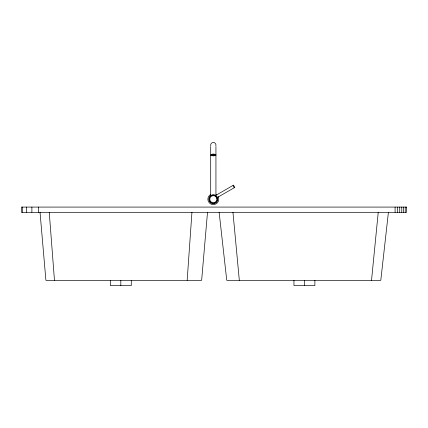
<?xml version="1.0" encoding="UTF-8"?>
<svg xmlns="http://www.w3.org/2000/svg" width="428" height="428" viewBox="0 0 428 428"><rect width="100%" height="100%" fill="white"/><g stroke="black" fill="none" stroke-linecap="round" stroke-linejoin="round"><path stroke-width="0.64" d="M187.17 280.329L191.942 212.315M207.505 212.315L201.642 280.329L45.903 280.329L40.039 212.315M371.531 280.329L378.234 212.315M388.41 212.315L380.792 280.329L226.754 280.329L219.136 212.315M211.609 155.118C217.729 153.181 213.235 158.007 211.609 154.487M217.258 197.549L234.817 187.416L233.506 185.147L215.386 195.612L215.712 196.179M211.839 155.348L211.839 154.717L214.803 154.717L214.803 155.348M215.584 154.866L215.937 154.866M233.057 185.672L234.153 187.576M215.867 196.452L216.038 196.746M232.955 212.315L239.327 280.329M49.247 212.315L54.463 280.329M405.23 207.082L405.23 212.315M403.615 207.082L403.615 212.315M401.774 207.082L401.774 212.315M399.72 207.082L399.72 212.315M397.489 207.082L397.489 212.315M395.092 207.082L395.092 212.315M314.88 280.329L314.88 285.562L293.956 285.562L293.956 280.329M304.415 280.329L304.415 285.562M215.937 146.456L215.937 195.393M215.033 154.487L214.974 155.236M214.53 154.813L214.53 155.439M214.177 154.091L214.177 154.722M214.177 154.883L214.177 155.514M213.765 154.043L213.765 154.674M213.765 154.931L213.765 155.562M213.321 154.026L213.321 154.658M213.321 154.947L213.321 155.578M212.876 154.043L212.876 154.674M212.876 154.931L212.876 155.562M212.465 154.091L212.465 154.722M212.465 154.883L212.465 155.514M212.111 154.166L212.111 155.439M211.667 154.604L211.667 155.236M210.704 146.456L210.704 196.045M131.284 280.329L131.284 285.562L110.354 285.562L110.354 280.329M120.819 280.329L120.819 285.562M38.381 207.082L38.381 212.315M31.886 207.082L31.886 212.315M26.375 207.082L26.375 212.315M22.695 207.082L22.695 212.315M218.029 196.468A5.436 5.436 0 0 1 216.038 203.894A5.436 5.436 0 0 1 208.613 201.904A5.436 5.436 0 0 1 210.603 194.478M216.038 194.478A5.436 5.436 0 0 1 216.814 195.024M217.156 196.976A4.43 4.43 0 0 1 214.091 203.546A4.43 4.43 0 0 1 208.96 198.421A4.43 4.43 0 0 1 215.535 195.355M215.846 145.734A2.67 2.643 0 0 0 215.584 143.749L214.626 142.791A2.589 2.563 0 0 0 212.01 142.791L211.052 143.749A2.67 2.643 0 0 0 210.795 145.734M406.6 207.082L21.4 207.082L21.4 212.315L406.6 212.315L406.6 207.082M217.306 198.121L216.894 197.121A4.13 4.13 0 0 0 209.939 196.821A4.13 4.13 0 0 0 212.604 203.252A4.13 4.13 0 0 0 217.306 198.121M216.729 198.276L216.375 197.42A3.531 3.531 0 0 0 210.426 197.164A3.531 3.531 0 0 0 212.705 202.663A3.531 3.531 0 0 0 216.729 198.276M212.01 155.722A2.616 0.701 0 0 0 215.937 155.118A2.616 0.701 0 0 0 212.01 154.508A2.616 0.701 0 0 0 212.01 155.722"/></g></svg>
